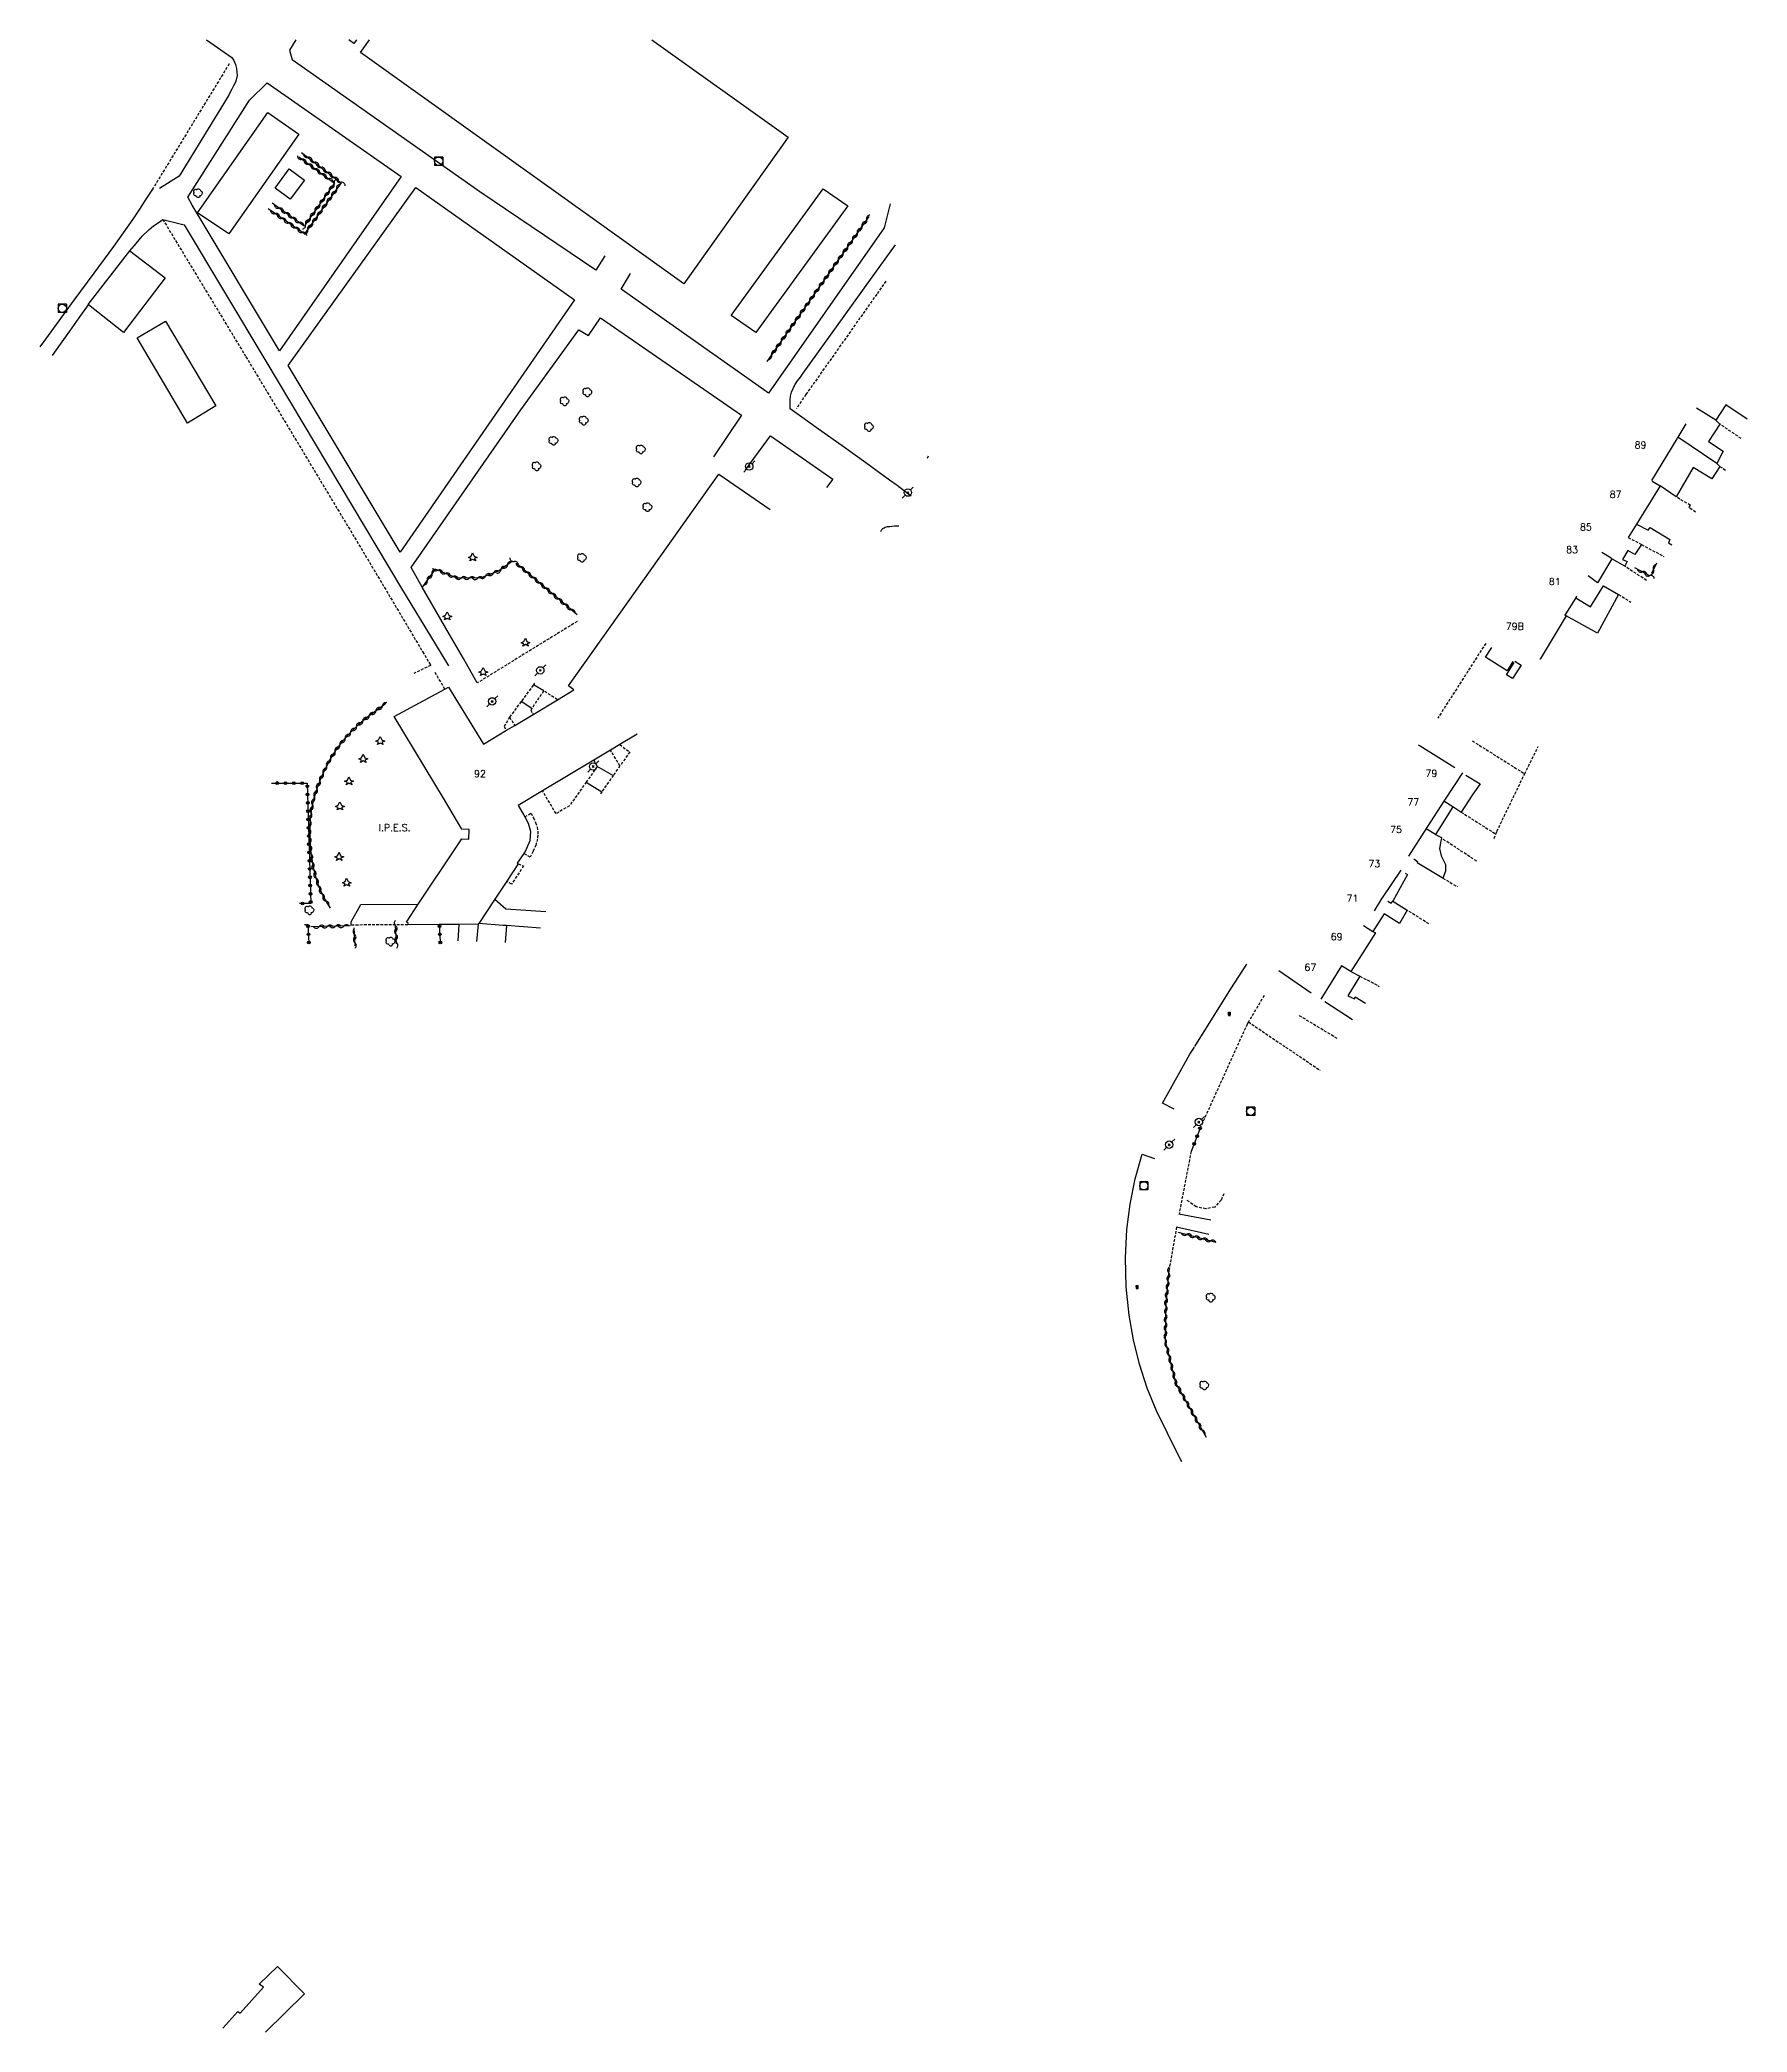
# Model space of a CAD drawing. Header units: millimetres. Extents: x 79056 to 79975, y 144167 to 145000.
# Drawn here: x 79665.4 to 79974.9, y 144638.8 to 145000 of the extents above; entities that cross this region are included whole.
import ezdxf
from ezdxf.enums import TextEntityAlignment as Align

# ---------------------------------------------------------------- set-up
doc = ezdxf.new("R2010")
doc.units = ezdxf.units.MM
doc.linetypes.add('DASHED', pattern=[0.75, 0.5, -0.25])
doc.layers.get('0').update_dxf_attribs({"linetype": 'CONTINUOUS'})
for name, color, linetype in [('W0006', 2, 'CONTINUOUS'), ('W0017', 7, 'CONTINUOUS'), ('W0021', 2, 'CONTINUOUS'), ('W0100', 7, 'CONTINUOUS'), ('W0101', 7, 'CONTINUOUS'), ('W0104', 1, 'CONTINUOUS'), ('W0105', 7, 'CONTINUOUS'), ('W0112', 1, 'DASHED'), ('W0300', 7, 'CONTINUOUS'), ('W0303', 7, 'CONTINUOUS'), ('W0310', 3, 'CONTINUOUS'), ('W0323', 7, 'CONTINUOUS'), ('W0401', 7, 'CONTINUOUS'), ('W0420', 7, 'CONTINUOUS'), ('W0473', 7, 'CONTINUOUS'), ('W0984', 7, 'CONTINUOUS'), ('W0991', 7, 'CONTINUOUS')]:
    doc.layers.add(name, color=color, linetype=linetype)
doc.styles.get("Standard").update_dxf_attribs({"font": 'romans.shx', "width": 0.85})

# ---------------------------------------------------------------- blocks, each defined once
blk = doc.blocks.new('T303')
for p, q in [((-0.77, 0), (-0.28, 0.21)), ((-0.28, -0.21), (-0.77, 0)), ((-0.28, 0.21), (0, 0.83)), ((0, 0.83), (0.28, 0.21)), ((0.28, 0.21), (0.83, 0)), ((0.83, 0), (0.28, -0.21)), ((-0.49, -0.63), (-0.28, -0.21)), ((0, -0.35), (-0.49, -0.63)), ((0.56, -0.63), (0, -0.35)), ((0.28, -0.21), (0.56, -0.63))]:
    blk.add_line(p, q)
blk = doc.blocks.new('T473')
for p, q in [((-0.166667, 0.166667), (0.166667, -0.166667)), ((-0.166667, -0.166667), (0.166667, 0.166667)), ((0.500001, 0.500001), (1.000002, 1.000002)), ((-1.000002, -1.000002), (-0.500001, -0.500001))]:
    blk.add_line(p, q)
blk.add_ellipse((0, 0), major_axis=(0.471405, 0.471405), ratio=1, start_param=5.4977871438, end_param=11.780972451)
blk = doc.blocks.new('T300')
for p, q in [((-0.8, 0.51), (-0.86, 0.34)), ((-0.86, 0.34), (-0.86, 0.17)), ((-0.86, 0.17), (-0.74, 0.06)), ((-0.69, 0.63), (-0.8, 0.51)), ((-0.8, -0.06), (-0.74, 0.06)), ((-0.74, 0.06), (-0.69, 0.11)), ((-0.57, 0.69), (-0.69, 0.63)), ((-0.46, 0.69), (-0.57, 0.69)), ((-0.29, 0.63), (-0.46, 0.69)), ((-0.29, 0.63), (-0.17, 0.74)), ((-0.23, 0.57), (-0.29, 0.63)), ((-0.17, 0.74), (-0.06, 0.8)), ((-0.06, 0.8), (0.06, 0.8)), ((0.06, 0.8), (0.23, 0.74)), ((0.23, 0.74), (0.34, 0.63)), ((0.34, 0.63), (0.4, 0.51)), ((0.46, 0.46), (0.34, 0.46)), ((0.4, 0.51), (0.4, 0.46)), ((0.57, 0.4), (0.46, 0.46)), ((0.57, 0.4), (0.69, 0.29)), ((0.69, 0.29), (0.74, 0.17)), ((0.74, 0.06), (0.69, -0.17)), ((0.74, 0.17), (0.74, 0.06)), ((-0.8, -0.17), (-0.8, -0.06)), ((-0.8, -0.23), (-0.8, -0.17)), ((-0.74, -0.34), (-0.8, -0.23)), ((-0.69, -0.4), (-0.74, -0.34)), ((-0.51, -0.46), (-0.69, -0.4)), ((-0.4, -0.46), (-0.51, -0.46)), ((-0.4, -0.46), (-0.34, -0.46)), ((-0.34, -0.46), (-0.34, -0.4)), ((-0.34, -0.51), (-0.34, -0.46)), ((-0.29, -0.63), (-0.34, -0.51)), ((-0.17, -0.74), (-0.29, -0.63)), ((-0.06, -0.8), (-0.17, -0.74)), ((0.06, -0.8), (-0.06, -0.8)), ((0.17, -0.74), (0.06, -0.8)), ((0.23, -0.69), (0.17, -0.74)), ((0.29, -0.46), (0.23, -0.46)), ((0.29, -0.63), (0.23, -0.69)), ((0.46, -0.4), (0.29, -0.46)), ((0.34, -0.51), (0.29, -0.63)), ((0.34, -0.51), (0.34, -0.46)), ((0.57, -0.34), (0.46, -0.4)), ((0.63, -0.29), (0.57, -0.34)), ((0.69, -0.17), (0.63, -0.29))]:
    blk.add_line(p, q)
blk = doc.blocks.new('t310o')
at = {"color": 0, "linetype": 'Continuous'}
for centre, start, end in [((-0.5, 0.38), 216.8699, 323.1304), ((0.5, -0.37), 36.8699, 143.1303)]:
    blk.add_arc(centre, 0.625, start, end, dxfattribs=at)
blk = doc.blocks.new('t323o')
at = {"color": 0, "linetype": 'Continuous'}
for radius in [0.25, 0.15]:
    blk.add_circle((0, 0), radius, dxfattribs=at)
blk = doc.blocks.new('T401')
for p, q in [((-0.3, 0.3), (0, 0.3)), ((-0.3, -0.25), (-0.3, 0.3)), ((-0.3, 0.15), (0, 0.15)), ((-0.3, 0), (0, 0)), ((0, 0.3), (0, -0.25)), ((-0.3, -0.15), (0, -0.15)), ((-0.3, -0.25), (-0.3, -0.3)), ((-0.3, -0.3), (0, -0.3)), ((0, -0.3), (0, -0.25))]:
    blk.add_line(p, q)
blk = doc.blocks.new('T420')
for p, q in [((0.75, 0.75), (-0.75, 0.75)), ((-0.75, 0.75), (-0.75, -0.75)), ((0.75, 0.75), (0.75, -0.75)), ((0.75, -0.75), (-0.75, -0.75))]:
    blk.add_line(p, q)
blk.add_ellipse((0, 0), major_axis=(-0.53, 0.53), ratio=1, start_param=3.926991, end_param=10.210176)

msp = doc.modelspace()

# ---------------------------------------------------------------- linework, layer by layer
at = {"layer": 'W0006'}
msp.add_lwpolyline([(79872.4, 144742.15), (79871.76, 144743.32), (79869.78, 144747.36), (79867.8, 144751.4), (79866.09, 144755.54), (79864.71, 144759.87), (79863.62, 144764.3), (79862.83, 144768.78), (79862.3, 144773.93), (79862.17, 144779.14), (79862.44, 144784.32), (79863.05, 144788.87), (79863.96, 144793.51), (79865.23, 144797.94), (79867.43, 144797.18)], dxfattribs=at)
at = {"layer": 'W0017'}
for points in [[(79695.6, 145000), (79700.19, 144996.82), (79700.57, 144996.25), (79700.85, 144995.52), (79701.04, 144994.8), (79701.12, 144994.14), (79701.14, 144993.54), (79701.03, 144993.01), (79700.83, 144992.33), (79700.5, 144991.68), (79700.16, 144991.03), (79699.9, 144990.51), (79699.63, 144989.99), (79699.36, 144989.48), (79690.63, 144975.26), (79687.1, 144973.05)], [(79711.78, 145000), (79710.66, 144998.11), (79711.1, 144996.38)], [(79767.83, 144960.86), (79766.16, 144958.21), (79745.12, 144972.46), (79711.1, 144996.38)], [(79685.8, 144972.9), (79684.61, 144971.1), (79683.43, 144969.29), (79682.23, 144967.5), (79678.75, 144962.55), (79675.16, 144957.68), (79671.57, 144952.81), (79666.43, 144945.75), (79665.39, 144944.31)], [(79819.55, 144970.26), (79818.44, 144965.94), (79797.47, 144935.92)], [(79681.69, 144961.75), (79682.82, 144963.08), (79683.95, 144964.41), (79685.18, 144965.63), (79685.99, 144966.26), (79686.83, 144966.85), (79687.67, 144967.44)], [(79687.67, 144967.44), (79691.54, 144966.45), (79706.38, 144941.74), (79730.92, 144900.5), (79737.03, 144890.51)], [(79801.41, 144933.09), (79801.39, 144933.87), (79801.37, 144934.65), (79801.44, 144935.42), (79801.64, 144936.11), (79801.92, 144936.77), (79802.24, 144937.42), (79802.7, 144938.16), (79803.24, 144938.86), (79803.77, 144939.57), (79813.94, 144953.76), (79814.88, 144955.06), (79820.47, 144962.86)], [(79796.19, 144936.83), (79770.79, 144954.77), (79772.46, 144957.64)], [(79667.68, 144942.75), (79669.14, 144944.8), (79670.84, 144947.19), (79672.54, 144949.57), (79674.23, 144951.96)], [(79763.06, 144947.45), (79764.83, 144946.41), (79767.04, 144949.57), (79792.57, 144931.92)], [(79739.67, 144892.19), (79734.71, 144900.77), (79732.67, 144904.31), (79752.57, 144932.92), (79763.06, 144947.45)], [(79797.47, 144935.92), (79796.19, 144936.83)], [(79792.46, 144931.77), (79787.48, 144924.4)], [(79792.57, 144931.92), (79792.46, 144931.77)], [(79823.35, 144917.29), (79822.14, 144918.18), (79820.78, 144919.19), (79819.41, 144920.19), (79815.13, 144923.29), (79810.82, 144926.36), (79806.52, 144929.42), (79803.07, 144931.89), (79801.41, 144933.09)], [(79793.29, 144922.06), (79797.84, 144928.21), (79798.04, 144928.07)], [(79798.04, 144928.07), (79809.13, 144920.33), (79808.01, 144918.82)], [(79817.84, 144910.88), (79817.99, 144911.24), (79818.2, 144911.38), (79818.42, 144911.51), (79818.64, 144911.63), (79819.03, 144911.74), (79819.44, 144911.79), (79819.85, 144911.83), (79820.28, 144911.86), (79820.71, 144911.88), (79821.08, 144911.9)], [(79742.2, 144887.8), (79739.67, 144892.19)], [(79737.03, 144890.51), (79739.48, 144886.5)], [(79744.68, 144883.4), (79742.2, 144887.8)], [(79877.63, 144785.97), (79871.87, 144787.05)], [(79871.43, 144784.76), (79877.31, 144783.45)]]:
    msp.add_lwpolyline(points, dxfattribs=at)
for points in [[(79708.81, 144943.61), (79692.98, 144970.01), (79692.22, 144971.48), (79703.36, 144989.08), (79706.57, 144992.2), (79730.86, 144975.22)], [(79730.7, 144907.11), (79710.42, 144940.96), (79733.54, 144973.21), (79762.31, 144952.84)]]:
    msp.add_lwpolyline(points, close=True, dxfattribs=at)
at = {"layer": 'W0021'}
for points in [[(79874.74, 144817.48), (79881.29, 144827.92), (79884.17, 144832.38)], [(79871.03, 144806.13), (79868.89, 144807.18), (79873.87, 144816.09), (79874.68, 144817.38)]]:
    msp.add_lwpolyline(points, dxfattribs=at)
at = {"layer": 'W0100', "flags": 128}
msp.add_lwpolyline([(79698.58, 144639.47), (79701.27, 144642.52), (79701.69, 144642.22), (79705.93, 144646.9), (79705.16, 144647.47), (79708.45, 144650.69), (79713.37, 144645.73), (79706.29, 144638.77)], dxfattribs=at)
at = {"layer": 'W0101'}
for points in [[(79962.09, 144927.66), (79957.51, 144920.08)], [(79963.77, 144930.36), (79962.28, 144927.96), (79962.15, 144927.77), (79962.09, 144927.66)], [(79732.08, 144839.55), (79732.14, 144839.88), (79731.82, 144840.03), (79733.99, 144843.28), (79740.82, 144853.49), (79741.88, 144855.12), (79743.16, 144855.06), (79743.2, 144856.82), (79741.9, 144856.86), (79738.75, 144862.18), (79729.63, 144877.34), (79738.81, 144882.29), (79739.47, 144882.65), (79745.78, 144872.3), (79749.99, 144874.83), (79751.46, 144875.71), (79754.78, 144877.7), (79759.21, 144880.36), (79762.17, 144882.14), (79761.21, 144882.88), (79788.45, 144921.26), (79797.78, 144914.82)], [(79957.67, 144919.97), (79959.1, 144919.14), (79954.8, 144912.21), (79953.3, 144909.79)], [(79943.96, 144899.12), (79943.96, 144899.12), (79943.79, 144898.82), (79941.82, 144895.71)], [(79773.64, 144874.09), (79773.64, 144874.09), (79773.64, 144874.09), (79770.49, 144872.21), (79768.84, 144871.22), (79765.8, 144869.4), (79756.51, 144863.83), (79752.07, 144861.17), (79753.03, 144859.57), (79753.3, 144859.1), (79753.92, 144858), (79754.33, 144856.53), (79754.22, 144854.78), (79753.39, 144852.93), (79753.1, 144852.49), (79751.93, 144850.71), (79752.12, 144850.58), (79750.03, 144847.43), (79747.88, 144844.2), (79744.95, 144839.8), (79744.85, 144839.64), (79744.81, 144839.64), (79741.39, 144839.62), (79737.79, 144839.59), (79732.08, 144839.55)], [(79915.25, 144872.18), (79915.57, 144871.98), (79921.86, 144868.06)], [(79923.26, 144867.07), (79923.26, 144867.07), (79923.26, 144867.07), (79923.26, 144867.07), (79920.02, 144862.15), (79920.02, 144862.15)], [(79920.02, 144862.15), (79916.82, 144857.16), (79916.82, 144857.16)], [(79916.82, 144857.16), (79913.5, 144852), (79913.5, 144852)], [(79912.1, 144849.46), (79912.1, 144849.46), (79912.1, 144849.46), (79908.68, 144844.46)], [(79908.68, 144844.46), (79908.62, 144844.38), (79907.27, 144842.08)], [(79905.34, 144839.44), (79907.04, 144838.36), (79907.48, 144838.07), (79905.51, 144834.95), (79903.05, 144831.05)], [(79895.86, 144827.15), (79895.86, 144827.15), (79890, 144831.18), (79890, 144831.18)], [(79903.05, 144831.05), (79901.33, 144832.08), (79897.59, 144826.04)]]:
    msp.add_lwpolyline(points, dxfattribs=at)
at = {"layer": 'W0104'}
for points in [[(79722.29, 144999.33), (79721.4, 145000)], [(79722.77, 145000), (79722.29, 144999.33)], [(79782.12, 144955.75), (79766.34, 144967.07), (79723.51, 144997.68), (79725.17, 145000)], [(79776.32, 145000), (79801.05, 144982.34), (79782.12, 144955.75)], [(79969.19, 144931.05), (79965.7, 144933.23)], [(79969.19, 144931.05), (79969.86, 144930.38), (79969.9, 144930.34), (79967.88, 144927.16), (79970.51, 144925.41), (79969.34, 144923.18)], [(79974.86, 144931.22), (79971.01, 144933.83), (79969.19, 144931.05)], [(79969.34, 144923.18), (79962.28, 144927.96)], [(79969.34, 144923.18), (79969.9, 144922.67), (79968.44, 144920.43), (79965.05, 144922.46), (79962.01, 144917.12), (79959.1, 144919.14)], [(79954.8, 144912.21), (79956.95, 144911.11), (79957.3, 144911.59), (79960.85, 144909.41), (79960.58, 144908.81), (79961.24, 144908.41)], [(79950.35, 144905.93), (79947.76, 144901.55), (79946.07, 144902.81)], [(79955.7, 144908.5), (79954.52, 144906.7), (79953.23, 144907.4), (79952.29, 144905.8), (79953.1, 144905.41), (79952.68, 144904.55), (79950.35, 144905.93), (79950.22, 144906.01), (79948.55, 144907.07)], [(79943.79, 144898.82), (79946.48, 144897.22), (79948.8, 144901), (79951.57, 144899.46), (79947.73, 144892.42), (79942.08, 144895.57), (79941.82, 144895.71)], [(79942.08, 144895.57), (79937.34, 144887.69), (79937.28, 144887.72)], [(79932.37, 144887.3), (79931.34, 144885.59), (79927.46, 144888.06), (79928.58, 144889.82)], [(79923.88, 144866.66), (79926.49, 144865.13), (79925.03, 144863.06), (79923.02, 144859.99), (79922.99, 144859.94), (79921.5, 144860.92)], [(79921.5, 144860.92), (79919.91, 144861.97)], [(79921.5, 144860.92), (79918.37, 144855.9), (79916.68, 144856.95)], [(79918.37, 144855.9), (79919.45, 144855.36), (79919.43, 144855.27), (79919.31, 144854.78), (79919.1, 144853.37), (79919.42, 144852.04), (79920.16, 144850.49), (79920.16, 144849.25), (79919.7, 144848.02), (79919.6, 144848.09), (79915.05, 144850.76), (79915.18, 144850.9), (79914.43, 144851.42)], [(79912.89, 144848.93), (79913.29, 144848.67), (79910.65, 144843.84)], [(79747.88, 144844.2), (79749.84, 144842.46), (79757.13, 144841.93)], [(79910.65, 144843.84), (79913.22, 144842.2), (79911.86, 144839.79), (79909.05, 144841.53), (79907.04, 144838.36)], [(79909.72, 144843.83), (79910.33, 144843.46), (79910.65, 144843.84)], [(79721.79, 144839.5), (79721.79, 144840.08), (79723.59, 144843.21), (79733.99, 144843.28)], [(79741.22, 144836.61), (79741.39, 144839.62)], [(79744.81, 144839.64), (79744.52, 144836.51)], [(79756.11, 144838.93), (79749.97, 144839.4), (79749.39, 144839.44), (79744.95, 144839.8)], [(79749.97, 144839.4), (79749.73, 144836.36)], [(79903.05, 144831.05), (79904.66, 144830.22), (79902.5, 144826.69), (79903.66, 144826.13), (79903.84, 144826.5), (79905.71, 144825.31)], [(79903.32, 144822.34), (79898.31, 144825.59)]]:
    msp.add_lwpolyline(points, dxfattribs=at)
for points in [[(79699.62, 144964.81), (79693.99, 144968.64), (79706.7, 144986.8), (79712.33, 144982.91)], [(79710.74, 144971.12), (79708.02, 144973.08), (79710.59, 144976.59), (79713.34, 144974.57)], [(79795.18, 144946.94), (79790.71, 144950.05), (79807.35, 144972.97), (79811.82, 144969.88)], [(79680.54, 144946.93), (79674.23, 144951.96), (79674.15, 144952.02), (79681.69, 144961.75), (79688.12, 144956.82)], [(79692.14, 144930.49), (79683.04, 144946), (79688.18, 144948.98), (79697.31, 144933.63)]]:
    msp.add_lwpolyline(points, close=True, dxfattribs=at)
at = {"layer": 'W0105'}
for points in [[(79932.78, 144887.33), (79933.88, 144886.63), (79932.3, 144884.19), (79931.26, 144884.86), (79932.64, 144887.12)], [(79754.55, 144878.78), (79752.62, 144880.02)], [(79756.73, 144881.95), (79754.89, 144883.08)], [(79764.44, 144865.43), (79767.25, 144863.67)], [(79766.37, 144868.32), (79769.34, 144866.64)]]:
    msp.add_lwpolyline(points, dxfattribs=at)
at = {"layer": 'W0112'}
for points in [[(79699.7, 144995.65), (79685.8, 144972.9)], [(79687.67, 144967.44), (79702.75, 144942.54), (79724.37, 144906.56), (79734.77, 144889.07)], [(79818.75, 144956.24), (79817.08, 144953.87), (79804.53, 144936.09), (79804.25, 144935.69), (79802.55, 144933.16)], [(79973.78, 144927.69), (79969.86, 144930.38)], [(79826.38, 144924.5), (79826.23, 144924.12)], [(79969.9, 144922.67), (79970.97, 144921.95)], [(79965.53, 144914.38), (79964.28, 144915.22), (79964.58, 144915.59), (79962.01, 144917.12)], [(79953.3, 144909.79), (79955.7, 144908.5), (79959.74, 144906.33)], [(79956.62, 144901.99), (79952.68, 144904.55)], [(79951.57, 144899.46), (79953.79, 144898.05)], [(79762.79, 144894.54), (79744.68, 144883.4)], [(79734.77, 144889.07), (79736.25, 144886.58)], [(79927.47, 144890.56), (79918.79, 144877.01)], [(79736.25, 144886.58), (79733.15, 144885.12)], [(79738.81, 144882.29), (79737.02, 144885.32)], [(79755.07, 144883.33), (79754.89, 144883.08), (79754.87, 144883.06), (79754.82, 144882.99), (79752.67, 144880.09), (79752.62, 144880.02), (79750.52, 144877.2), (79751.46, 144875.71)], [(79759.21, 144880.36), (79756.73, 144881.95), (79756.71, 144881.92), (79754.57, 144878.8), (79754.55, 144878.78), (79754.36, 144878.5), (79754.78, 144877.7)], [(79750.52, 144877.2), (79749.56, 144875.53), (79749.99, 144874.83)], [(79925.02, 144872.9), (79934.54, 144866.92)], [(79765.8, 144869.4), (79766.37, 144868.32), (79766.42, 144868.23), (79764.44, 144865.43), (79761.39, 144861.12), (79758.96, 144859.7), (79756.51, 144863.83)], [(79770.49, 144872.21), (79772.32, 144870.89), (79770.54, 144868.35), (79769.34, 144866.64), (79767.25, 144863.67), (79766.99, 144863.29)], [(79770.54, 144868.35), (79768.84, 144871.22)], [(79934.54, 144866.92), (79936.99, 144871.87)], [(79929.02, 144855.21), (79929.31, 144856), (79929.5, 144856.51), (79929.5, 144856.51), (79934.54, 144866.92)], [(79753.3, 144859.1), (79754.43, 144859.81), (79754.84, 144858.96), (79755.25, 144858.11), (79755.53, 144857.24), (79755.63, 144856.54), (79755.66, 144855.83), (79755.61, 144855.13), (79755.31, 144853.99), (79754.79, 144852.88), (79754.28, 144851.78), (79753.1, 144852.49)], [(79923.02, 144859.99), (79929.31, 144856)], [(79925.85, 144851.07), (79919.43, 144855.27)], [(79752.12, 144850.58), (79753.07, 144850.21), (79750.89, 144846.92), (79750.03, 144847.43)], [(79919.7, 144848.02), (79919.6, 144848.09)], [(79919.7, 144848.02), (79922.32, 144846.45)], [(79917.18, 144839.7), (79913.22, 144842.2)], [(79732.08, 144839.55), (79729.88, 144839.54), (79721.79, 144839.5)], [(79904.66, 144830.22), (79907.36, 144828.86), (79908.18, 144828.36)], [(79887.3, 144826.71), (79884.47, 144821.93), (79884.23, 144821.53), (79882.4, 144817.48)], [(79900.56, 144818.92), (79893.49, 144823.19)], [(79884.47, 144821.93), (79891.06, 144817.48)], [(79882.35, 144817.38), (79875.7, 144802.67)], [(79891.21, 144817.38), (79897.44, 144813.16)], [(79874.07, 144798.44), (79871.88, 144787.08)], [(79880.01, 144790.78), (79879.52, 144789.6), (79878.35, 144788.36), (79876.76, 144788.04), (79874.99, 144788.41), (79873.38, 144789.57)], [(79871.44, 144784.8), (79871.43, 144784.76), (79870.05, 144776.88)]]:
    msp.add_lwpolyline(points, dxfattribs=at)
at = {"layer": 'W0310'}
for points in [[(79712.83, 144979.55), (79719.98, 144974.1), (79713.38, 144964.8), (79706.78, 144969.35)], [(79712.32, 144978.76), (79718.82, 144974.03), (79713.32, 144966.24), (79707.51, 144970.36)], [(79815.68, 144968), (79797.17, 144941.65)], [(79751.08, 144905.49), (79748.55, 144903.64), (79745.18, 144902.41), (79740.87, 144902.44), (79737.07, 144904.01), (79734.71, 144900.77)], [(79762.78, 144895.74), (79751.78, 144905.07)], [(79957.2, 144902.8), (79954.52, 144904.28)], [(79958.43, 144905.11), (79957.52, 144903.24)], [(79728.1, 144879.67), (79726.32, 144878.34), (79724.54, 144877.02), (79722.87, 144875.58), (79721.53, 144874.24), (79720.27, 144872.82), (79719.12, 144871.32), (79718.08, 144869.68), (79717.15, 144867.94), (79716.35, 144866.16), (79715.64, 144864.36), (79715.05, 144862.51), (79714.62, 144860.64), (79714.38, 144858.7), (79714.3, 144856.74), (79714.34, 144854.78), (79714.46, 144853.1), (79714.67, 144851.42), (79714.99, 144849.76), (79715.42, 144848.08), (79715.97, 144846.43), (79716.66, 144844.84), (79717.09, 144844.08), (79717.55, 144843.33), (79718.02, 144842.59)], [(79721.65, 144839.34), (79714.49, 144839.17)], [(79722.52, 144835.72), (79722.37, 144839)], [(79730.04, 144836.12), (79729.88, 144839.54)], [(79878.62, 144781.95), (79871.79, 144783.77)], [(79870.05, 144776.88), (79869.49, 144770.94), (79869.38, 144764.1), (79871.27, 144756.5), (79876.79, 144746.62)]]:
    msp.add_lwpolyline(points, dxfattribs=at)
at = {"layer": 'W0323'}
for points in [[(79707.37, 144865.25), (79713.85, 144865.22), (79714.48, 144843.4)], [(79714.48, 144843.4), (79712.47, 144843.41)], [(79713.37, 144839.57), (79713.98, 144839.58), (79714.15, 144836.22)], [(79737.79, 144839.59), (79737.96, 144836.54)], [(79875.7, 144802.67), (79874.07, 144798.44)]]:
    msp.add_lwpolyline(points, dxfattribs=at)

# ---------------------------------------------------------------- block references
at = {"layer": 'W0300'}
for p in [(79694.08, 144972.19), (79760.54, 144934.46), (79764.67, 144936.09), (79764.01, 144930.95), (79815.71, 144929.79), (79758.52, 144927.29), (79755.46, 144922.67), (79774.36, 144925.73), (79773.6, 144919.74), (79775.55, 144915.26), (79763.68, 144906.08), (79714.3, 144842.17), (79728.99, 144836.5), (79877.66, 144771.93), (79876.49, 144756.02)]:
    msp.add_blockref('T300', p, dxfattribs=at)
at = {"layer": 'W0303'}
for p in [(79743.84, 144906.15), (79739.22, 144895.46), (79753.4, 144890.7), (79745.75, 144885.36), (79727.07, 144872.85), (79724, 144869.63), (79721.41, 144865.56), (79719.76, 144861.01), (79719.63, 144851.86), (79721, 144847.17)]:
    msp.add_blockref('T303', p, dxfattribs=at)
at = {"layer": 'W0310'}
for p, rotation in [((79712.88, 144978.35), 323.9762922370293), ((79713.96, 144978.69), 322.7069148996777), ((79714.1, 144977.46), 323.9762922370293), ((79715.15, 144977.78), 322.7069148996777), ((79716.34, 144976.87), 322.7069148996777), ((79715.31, 144976.58), 323.9762922370293), ((79716.52, 144975.7), 323.9762922370293), ((79717.54, 144975.96), 322.7069148996777), ((79717.74, 144974.82), 323.9762922370293), ((79718.73, 144975.05), 322.7069148996777), ((79718.73, 144973.9), 234.7627656044436), ((79719.16, 144972.94), 234.6614577162254), ((79719.92, 144974.15), 322.7069148996777), ((79708.74, 144969.49), 144.6586999885197), ((79716.14, 144970.22), 234.7627656044436), ((79716.55, 144969.27), 234.6614577162254), ((79717, 144971.45), 234.7627656044436), ((79717.42, 144970.49), 234.6614577162254), ((79717.87, 144972.68), 234.7627656044436), ((79718.29, 144971.71), 234.6614577162254), ((79708.02, 144968.5), 145.3925016050125), ((79709.25, 144967.65), 145.3925016050125), ((79709.96, 144968.63), 144.6586999885197), ((79710.49, 144966.8), 145.3925016050125), ((79711.18, 144967.76), 144.6586999885197), ((79711.72, 144965.94), 145.3925016050125), ((79712.41, 144966.89), 144.6586999885197), ((79713.54, 144966.55), 234.7627656044436), ((79714.41, 144967.77), 234.7627656044436), ((79714.82, 144966.82), 234.6614577162254), ((79715.27, 144969), 234.7627656044436), ((79715.69, 144968.04), 234.6614577162254), ((79814.41, 144966.2), 234.9164568004426), ((79815.28, 144967.42), 234.9164568004426), ((79712.96, 144965.09), 145.3925016050125), ((79713.95, 144965.6), 234.6614577162254), ((79811.83, 144962.51), 234.9164568004426), ((79812.69, 144963.74), 234.9164568004426), ((79813.55, 144964.97), 234.9164568004426), ((79809.24, 144958.83), 234.9164568004426), ((79810.1, 144960.06), 234.9164568004426), ((79810.96, 144961.29), 234.9164568004426), ((79806.65, 144955.15), 234.9164568004426), ((79807.52, 144956.38), 234.9164568004426), ((79808.38, 144957.6), 234.9164568004426), ((79804.07, 144951.47), 234.9164568004426), ((79804.93, 144952.69), 234.9164568004426), ((79805.79, 144953.92), 234.9164568004426), ((79801.48, 144947.78), 234.9164568004426), ((79802.34, 144949.01), 234.9164568004426), ((79803.21, 144950.24), 234.9164568004426), ((79798.89, 144944.1), 234.9164568004426), ((79799.76, 144945.33), 234.9164568004426), ((79800.62, 144946.56), 234.9164568004426), ((79798.03, 144942.87), 234.9164568004426), ((79750.15, 144904.81), 216.0247953394173), ((79751.35, 144905.43), 139.7078522437916), ((79752.5, 144904.46), 139.7078522437916), ((79735.6, 144901.98), 233.9757772738532), ((79736.48, 144903.19), 233.9757772738532), ((79737.52, 144903.82), 157.5538848479701), ((79738.91, 144903.25), 157.5538848479701), ((79740.3, 144902.68), 157.5538848479701), ((79741.75, 144902.43), 179.6008254579662), ((79743.25, 144902.42), 179.6008254579662), ((79744.75, 144902.41), 179.6008254579662), ((79746.18, 144902.78), 200.1003481259631), ((79747.59, 144903.3), 200.1003481259631), ((79748.94, 144903.93), 216.0247953394173), ((79753.64, 144903.49), 139.7078522437916), ((79754.79, 144902.52), 139.7078522437916), ((79755.93, 144901.55), 139.7078522437916), ((79955.83, 144903.55), 151.1469415663091), ((79957.15, 144902.83), 151.1469415663091), ((79957.88, 144903.97), 243.7580971186187), ((79757.08, 144900.58), 139.7078522437916), ((79758.22, 144899.61), 139.7078522437916), ((79759.36, 144898.64), 139.7078522437916), ((79760.51, 144897.67), 139.7078522437916), ((79761.65, 144896.7), 139.7078522437916), ((79727.48, 144879.21), 216.8079060235892), ((79722.78, 144875.49), 225.1070147791844), ((79723.91, 144876.48), 220.6069281718413), ((79725.08, 144877.42), 216.7872198109246), ((79726.28, 144878.32), 216.7872198109246), ((79719.76, 144872.16), 232.5776222929325), ((79720.71, 144873.32), 228.3313683186412), ((79721.72, 144874.43), 225.1070147791844), ((79717.37, 144868.36), 241.946403291957), ((79718.08, 144869.68), 237.5648597917481), ((79718.89, 144870.95), 237.5648597917481), ((79716.14, 144865.63), 248.6773741842479), ((79716.73, 144867.01), 245.6118488409932), ((79714.78, 144861.34), 257.0744759963191), ((79715.14, 144862.8), 252.2744445847591), ((79715.6, 144864.23), 252.2744445847591), ((79714.36, 144858.38), 267.6371233682933), ((79714.52, 144859.87), 262.8056801567803), ((79714.3, 144856.88), 267.6371233682933), ((79714.33, 144855.38), 271.2294600826012), ((79714.4, 144853.88), 274.0397009009032), ((79714.55, 144852.39), 277.1879326263816), ((79714.77, 144850.91), 280.9034917344035), ((79715.07, 144849.44), 284.4847335602154), ((79715.45, 144847.99), 288.3100762720347), ((79715.93, 144846.56), 288.3100762720347), ((79716.51, 144845.18), 293.646442459901), ((79717.22, 144843.86), 301.8599803336998), ((79729.89, 144839.32), 92.61905474438929), ((79715.99, 144839.21), 181.3275718627161), ((79717.49, 144839.24), 181.3275718627161), ((79718.98, 144839.28), 181.3275718627161), ((79720.48, 144839.31), 181.3275718627161), ((79722.43, 144837.83), 92.49645465176557), ((79722.49, 144836.33), 92.49645465176557), ((79729.96, 144837.83), 92.61905474438929), ((79730.03, 144836.33), 92.61905474438929), ((79873.23, 144783.38), 165.1599269428045), ((79874.68, 144783), 165.1599269428045), ((79876.13, 144782.61), 165.1599269428045), ((79877.58, 144782.23), 165.1599269428045), ((79869.87, 144774.93), 264.6283520949347), ((79870.01, 144776.43), 264.6283520949347), ((79869.59, 144771.94), 264.6283520949347), ((79869.73, 144773.44), 264.6283520949347), ((79869.44, 144767.45), 269.1039104598021), ((79869.46, 144768.95), 269.1039104598021), ((79869.48, 144770.45), 269.1039104598021), ((79869.39, 144764.45), 269.1039104598021), ((79869.41, 144765.95), 269.1039104598021), ((79869.66, 144762.98), 283.9705312171189), ((79870.02, 144761.53), 283.9705312171189), ((79870.39, 144760.07), 283.9705312171189), ((79870.75, 144758.62), 283.9705312171189), ((79871.11, 144757.16), 283.9705312171189), ((79871.67, 144755.79), 299.1666883639611), ((79872.4, 144754.48), 299.1666883639611), ((79873.14, 144753.17), 299.1666883639611), ((79873.87, 144751.86), 299.1666883639611), ((79874.6, 144750.55), 299.1666883639611), ((79875.33, 144749.24), 299.1666883639611), ((79876.06, 144747.93), 299.1666883639611)]:
    msp.add_blockref('t310o', p, dxfattribs=dict(at, rotation=rotation))
at = {"layer": 'W0323'}
for p, rotation in [((79708.42, 144865.25), 359.694329943897), ((79709.92, 144865.24), 359.694329943897), ((79711.42, 144865.23), 359.694329943897), ((79712.92, 144865.22), 359.694329943897), ((79713.87, 144864.65), 271.649024201859), ((79713.91, 144863.15), 271.649024201859), ((79713.96, 144861.65), 271.649024201859), ((79714, 144860.15), 271.649024201859), ((79714.04, 144858.65), 271.649024201859), ((79714.09, 144857.15), 271.649024201859), ((79714.13, 144855.65), 271.649024201859), ((79714.17, 144854.15), 271.649024201859), ((79714.22, 144852.66), 271.649024201859), ((79714.26, 144851.16), 271.649024201859), ((79714.3, 144849.66), 271.649024201859), ((79714.35, 144848.16), 271.649024201859), ((79714.39, 144846.66), 271.649024201859), ((79714.43, 144845.16), 271.649024201859), ((79714.47, 144843.66), 271.649024201859), ((79712.98, 144843.41), 179.7745972712708), ((79713.99, 144839.32), 273.0295251146292), ((79714.07, 144837.82), 273.0295251146292), ((79714.15, 144836.33), 273.0295251146292), ((79737.81, 144839.32), 273.1952776219699), ((79737.89, 144837.82), 273.1952776219699), ((79737.98, 144836.33), 273.1952776219699), ((79875.15, 144801.24), 248.9044624428616), ((79875.69, 144802.64), 248.9044624428616), ((79874.61, 144799.84), 248.9044624428616)]:
    msp.add_blockref('t323o', p, dxfattribs=dict(at, rotation=rotation))
at = {"layer": 'W0401'}
msp.add_blockref('T401', (79881.17, 144823.39), dxfattribs=at)
at = {"layer": 'W0401', "rotation": 5.659348124726452}
msp.add_blockref('T401', (79864.42, 144773.87), dxfattribs=at)
at = {"layer": 'W0420'}
for p in [(79737.66, 144977.99), (79669.45, 144951.32), (79884.87, 144805.73), (79865.5, 144792.22)]:
    msp.add_blockref('T420', p, dxfattribs=at)
at = {"layer": 'W0473'}
for p in [(79793.98, 144922.64), (79822.71, 144917.91), (79756.1, 144885.68), (79747.39, 144880.06), (79765.69, 144868.25), (79875.48, 144803.79), (79870.1, 144799.68)]:
    msp.add_blockref('T473', p, dxfattribs=at)

# ---------------------------------------------------------------- texts
at = {"layer": 'W0984'}
msp.add_text('I.P.E.S.', height=1.25, dxfattribs=at).set_placement((79729.69, 144857.16), align=Align.MIDDLE_CENTER)
at = {"layer": 'W0991'}
for s, p in [('89', (79955.53, 144926.54)), ('87', (79951.02, 144917.58)), ('85', (79945.63, 144911.68)), ('83', (79943.13, 144907.55)), ('81', (79939.99, 144901.79)), ('79B', (79932.76, 144893.68)), ('92', (79745.18, 144866.94)), ('79', (79917.64, 144867)), ('77', (79914.35, 144861.82)), ('75', (79911.22, 144856.82)), ('73', (79907.28, 144850.61)), ('71', (79903.33, 144844.37)), ('69', (79900.44, 144837.39)), ('67', (79895.69, 144831.83))]:
    msp.add_text(s, height=1.25, dxfattribs=at).set_placement(p, align=Align.MIDDLE_CENTER)

doc.saveas('drawing.dxf')
